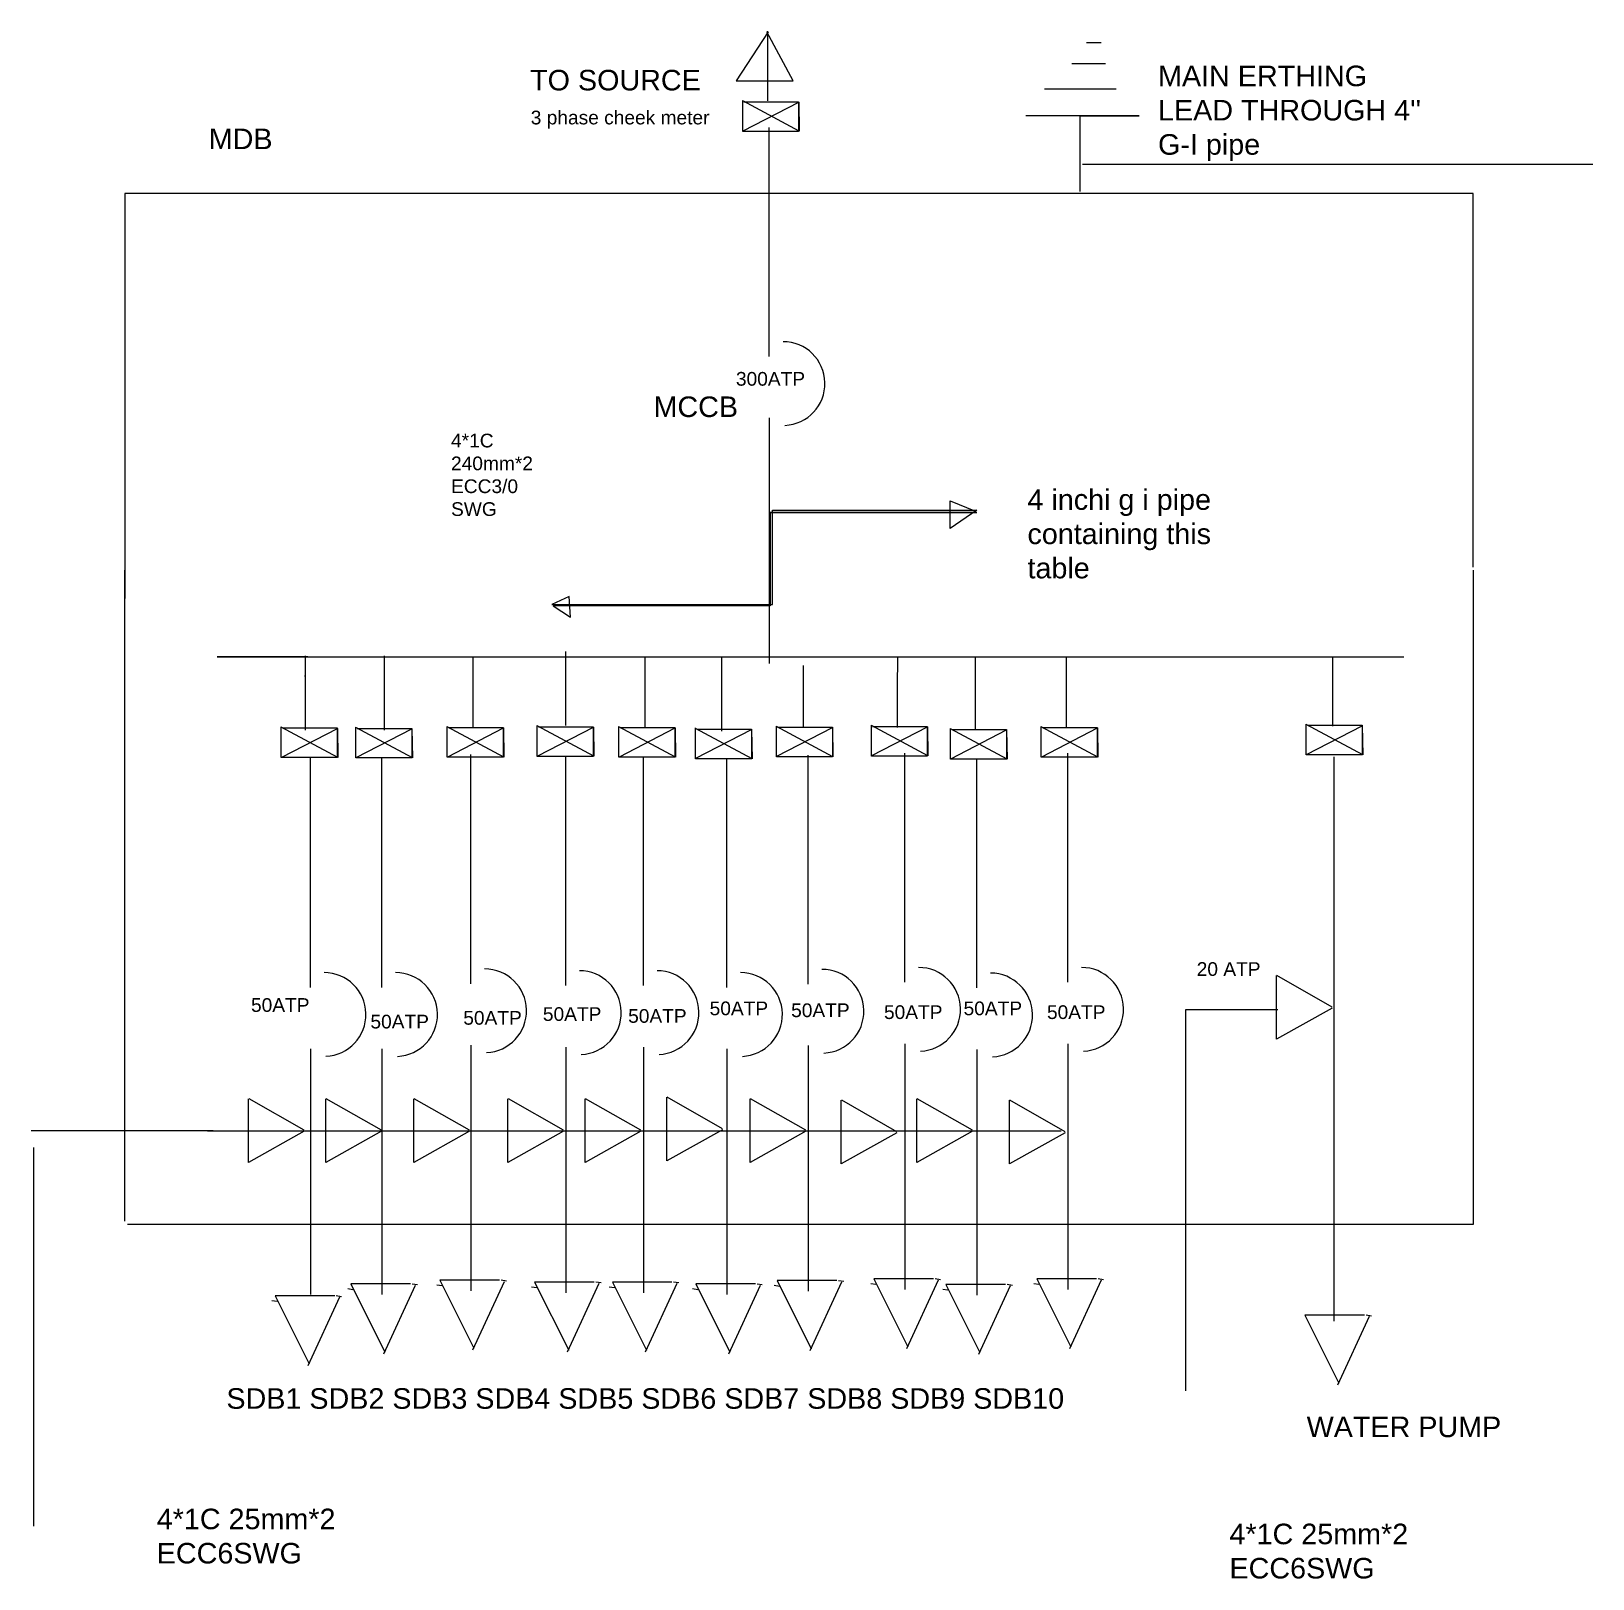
# Model space of a CAD drawing. Header units: inches. Extents: x 132 to 1367, y 40 to 664.
# Drawn here: x 964.3 to 1367.1, y 43.6 to 442.7 of the extents above; entities that cross this region are included whole.
import ezdxf

# ---------------------------------------------------------------- set-up
doc = ezdxf.new("R2010")
doc.units = ezdxf.units.IN
doc.header["$MEASUREMENT"] = 0
doc.styles.get("Standard").update_dxf_attribs({"font": 'arial.ttf'})

msp = doc.modelspace()

# ---------------------------------------------------------------- linework, layer by layer
for p, q in [((1154.36, 442.54), (1146.18, 429.94)), ((1160.84, 429.94), (1154.02, 442.54)), ((1154.34, 437.07), (1154.34, 442.74)), ((1236.54, 439.81), (1240.33, 439.81)), ((1154.34, 424.74), (1154.34, 437.19)), ((1232.75, 434.4), (1241.41, 434.4)), ((1146.18, 429.94), (1160.84, 429.94)), ((1225.71, 427.9), (1244.12, 427.9)), ((1147.83, 416.9), (1147.83, 424.84)), ((1162.4, 416.92), (1147.84, 424.75)), ((1147.94, 417.02), (1162.29, 424.45)), ((1148.13, 424.55), (1162.26, 424.55)), ((1162.26, 424.55), (1162.26, 416.9)), ((1162.29, 424.45), (1162.4, 416.92)), ((1250.08, 420.87), (1220.83, 420.87)), ((1234.91, 401.38), (1234.91, 420.87)), ((1234.91, 420.87), (1250.08, 420.87)), ((1162.26, 416.9), (1147.83, 416.9)), ((1154.69, 358.84), (1154.69, 417.93)), ((1235.46, 408.42), (1367.08, 408.42)), ((1336.21, 400.84), (988.45, 400.84)), ((988.45, 400.84), (988.45, 296.39)), ((1336.21, 304.51), (1336.21, 400.84)), ((1154.69, 343), (1154.69, 279.62)), ((1154.59, 318.63), (1208.18, 318.63)), ((1208.18, 318.63), (1154.89, 318.63)), ((1154.89, 318.63), (1154.89, 294.54)), ((1155.49, 294.84), (1155.49, 319.23)), ((1155.49, 319.23), (1208.18, 319.23)), ((1201.33, 314.47), (1201.33, 321.61)), ((1201.33, 321.61), (1207.88, 318.93)), ((1208.18, 319.23), (1201.33, 314.47)), ((988.36, 303.73), (988.36, 135.77)), ((1336.3, 134.99), (1336.3, 303.73)), ((1103.09, 296.92), (1098.63, 294.84)), ((1098.63, 294.84), (1155.49, 294.84)), ((1154.89, 294.54), (1098.92, 294.54)), ((1098.92, 294.54), (1103.39, 291.57)), ((1103.39, 291.57), (1103.09, 296.92)), ((1102.22, 263.62), (1102.22, 282.78)), ((1035.67, 281.38), (1012.32, 281.38)), ((1012.32, 281.38), (1318.34, 281.38)), ((1035.09, 262.46), (1035.09, 281.62)), ((1055.43, 262.46), (1055.43, 281.62)), ((1078.28, 263.19), (1078.28, 281.33)), ((1122.64, 280.38), (1122.64, 281.34)), ((1122.64, 281.34), (1142.44, 281.34)), ((1122.69, 263.19), (1122.69, 280.35)), ((1142.44, 281.34), (1142.61, 281.34)), ((1142.46, 278.92), (1142.46, 281.36)), ((1142.46, 262.22), (1142.46, 279.06)), ((1163.49, 263.16), (1163.49, 279.12)), ((1187.83, 277.37), (1187.83, 281.36)), ((1207.9, 276.04), (1207.9, 281.4)), ((1231.36, 275.65), (1231.36, 281.32)), ((1300.03, 271.32), (1300.03, 281.36)), ((1035.09, 276.39), (1034.8, 276.39)), ((1187.77, 263.16), (1187.77, 277.36)), ((1207.89, 262.52), (1207.89, 276.09)), ((1231.36, 263.32), (1231.36, 275.77)), ((1300.04, 263.47), (1300.04, 271.52)), ((1028.82, 255.37), (1028.82, 263.31)), ((1043.38, 255.39), (1028.82, 263.23)), ((1028.92, 255.49), (1043.28, 262.92)), ((1029.11, 263.02), (1043.24, 263.02)), ((1043.24, 263.02), (1043.24, 255.37)), ((1043.28, 262.92), (1043.38, 255.39)), ((1048.06, 255.27), (1048.06, 263.21)), ((1062.62, 255.29), (1048.06, 263.12)), ((1048.17, 255.39), (1062.52, 262.82)), ((1048.36, 262.92), (1062.49, 262.92)), ((1062.49, 262.92), (1062.49, 255.27)), ((1062.52, 262.82), (1062.62, 255.29)), ((1071.63, 255.48), (1071.63, 263.42)), ((1086.19, 255.5), (1071.63, 263.33)), ((1071.74, 255.6), (1086.09, 263.02)), ((1071.93, 263.12), (1086.06, 263.12)), ((1086.06, 263.12), (1086.06, 255.48)), ((1086.09, 263.02), (1086.19, 255.5)), ((1094.85, 255.68), (1094.85, 263.62)), ((1109.41, 255.7), (1094.85, 263.53)), ((1094.95, 255.8), (1109.31, 263.23)), ((1095.14, 263.33), (1109.27, 263.33)), ((1109.27, 263.33), (1109.27, 255.68)), ((1109.31, 263.23), (1109.41, 255.7)), ((1115.92, 255.48), (1115.92, 263.42)), ((1130.48, 255.5), (1115.92, 263.33)), ((1116.03, 255.6), (1130.38, 263.02)), ((1116.22, 263.12), (1130.35, 263.12)), ((1130.35, 263.12), (1130.35, 255.48)), ((1130.38, 263.02), (1130.48, 255.5)), ((1135.67, 255.07), (1135.67, 263.01)), ((1150.24, 255.09), (1135.68, 262.92)), ((1135.78, 255.19), (1150.13, 262.62)), ((1135.97, 262.72), (1150.1, 262.72)), ((1150.1, 262.72), (1150.1, 255.07)), ((1150.13, 262.62), (1150.24, 255.09)), ((1156.55, 255.58), (1156.55, 263.52)), ((1171.11, 255.6), (1156.55, 263.43)), ((1156.65, 255.7), (1171.01, 263.13)), ((1156.84, 263.22), (1170.97, 263.22)), ((1170.97, 263.22), (1170.97, 255.58)), ((1171.01, 263.13), (1171.11, 255.6)), ((1181.01, 255.78), (1181.01, 263.72)), ((1195.57, 255.8), (1181.01, 263.64)), ((1181.11, 255.9), (1195.47, 263.33)), ((1181.3, 263.43), (1195.43, 263.43)), ((1195.43, 263.43), (1195.43, 255.78)), ((1195.47, 263.33), (1195.57, 255.8)), ((1201.43, 254.97), (1201.43, 262.91)), ((1216, 254.99), (1201.44, 262.82)), ((1201.54, 255.09), (1215.89, 262.52)), ((1201.73, 262.62), (1215.86, 262.62)), ((1215.86, 262.62), (1215.86, 254.97)), ((1215.89, 262.52), (1216, 254.99)), ((1224.85, 255.48), (1224.85, 263.42)), ((1239.41, 255.5), (1224.85, 263.33)), ((1224.96, 255.6), (1239.31, 263.03)), ((1225.15, 263.13), (1239.28, 263.13)), ((1239.28, 263.13), (1239.28, 255.48)), ((1239.31, 263.03), (1239.41, 255.5)), ((1293.18, 256.05), (1293.18, 264)), ((1307.74, 256.08), (1293.18, 263.91)), ((1293.28, 256.18), (1307.64, 263.6)), ((1293.47, 263.7), (1307.6, 263.7)), ((1307.6, 263.7), (1307.6, 256.05)), ((1307.64, 263.6), (1307.74, 256.08)), ((1043.24, 255.37), (1028.82, 255.37)), ((1036.31, 196.1), (1036.31, 255.19)), ((1062.49, 255.27), (1048.06, 255.27)), ((1054.75, 196.08), (1054.75, 255.17)), ((1086.06, 255.48), (1071.63, 255.48)), ((1077.73, 197.05), (1077.73, 256.15)), ((1109.27, 255.68), (1094.85, 255.68)), ((1102.17, 196.57), (1102.17, 255.66)), ((1130.35, 255.48), (1115.92, 255.48)), ((1122.21, 196.57), (1122.21, 255.66)), ((1150.1, 255.07), (1135.67, 255.07)), ((1143.72, 196.08), (1143.72, 255.17)), ((1170.97, 255.58), (1156.55, 255.58)), ((1164.74, 196.93), (1164.74, 256.02)), ((1195.43, 255.78), (1181.01, 255.78)), ((1189.67, 197.42), (1189.67, 256.51)), ((1215.86, 254.97), (1201.43, 254.97)), ((1208.24, 195.95), (1208.24, 255.05)), ((1239.28, 255.48), (1224.85, 255.48)), ((1231.7, 197.42), (1231.7, 256.51)), ((1307.6, 256.05), (1293.18, 256.05)), ((1300.27, 255.57), (1300.27, 110.02)), ((1285.49, 182.72), (1285.49, 199.15)), ((1299.84, 190.99), (1285.6, 199.15)), ((1285.89, 190.28), (1262.01, 190.28)), ((1262.01, 190.28), (1262.01, 92.05)), ((1299.84, 190.77), (1285.49, 182.72)), ((1189.67, 181.58), (1189.67, 118.2)), ((1231.7, 181.58), (1231.7, 118.2)), ((1036.31, 180.25), (1036.31, 116.88)), ((1054.75, 180.23), (1054.75, 116.86)), ((1077.73, 181.21), (1077.73, 117.84)), ((1102.17, 180.72), (1102.17, 117.35)), ((1122.21, 180.72), (1122.21, 117.35)), ((1143.72, 180.23), (1143.72, 116.86)), ((1164.74, 181.09), (1164.74, 117.71)), ((1208.24, 180.11), (1208.24, 116.74)), ((1020.4, 150.96), (1020.4, 167.39)), ((1034.75, 159.23), (1020.51, 167.39)), ((1040.3, 150.96), (1040.3, 167.39)), ((1054.65, 159.23), (1040.41, 167.39)), ((1062.99, 150.96), (1062.99, 167.39)), ((1077.34, 159.23), (1063.1, 167.39)), ((1087.27, 150.96), (1087.27, 167.39)), ((1101.62, 159.23), (1087.38, 167.39)), ((1107.17, 150.96), (1107.17, 167.39)), ((1121.52, 159.23), (1107.28, 167.39)), ((1128.27, 151.36), (1128.27, 167.78)), ((1142.61, 159.63), (1128.38, 167.78)), ((1149.76, 150.96), (1149.76, 167.39)), ((1164.11, 159.23), (1149.87, 167.39)), ((1173.25, 150.56), (1173.25, 166.99)), ((1187.59, 158.83), (1173.36, 166.99)), ((1192.75, 150.96), (1192.75, 167.39)), ((1207.1, 159.23), (1192.86, 167.39)), ((1216.63, 150.56), (1216.63, 166.99)), ((1230.98, 158.83), (1216.74, 166.99)), ((1011.25, 159.13), (964.32, 159.13)), ((1009.77, 159.08), (1229.95, 159.08)), ((1034.75, 159.01), (1020.4, 150.96)), ((1054.65, 159.01), (1040.3, 150.96)), ((1077.34, 159.01), (1062.99, 150.96)), ((1101.62, 159.01), (1087.27, 150.96)), ((1121.52, 159.01), (1107.17, 150.96)), ((1142.61, 159.4), (1128.27, 151.36)), ((1164.11, 159.01), (1149.76, 150.96)), ((1187.59, 158.61), (1173.25, 150.56)), ((1207.1, 159.01), (1192.75, 150.96)), ((1230.98, 158.61), (1216.63, 150.56)), ((964.89, 154.82), (964.89, 57.14)), ((989.14, 134.99), (1336.3, 134.99)), ((1197.05, 120.96), (1181.66, 120.96)), ((1181.66, 120.96), (1190.46, 103.39)), ((1197.48, 121), (1198.84, 120.79)), ((1239.09, 120.96), (1223.7, 120.96)), ((1223.7, 120.96), (1232.49, 103.39)), ((1239.52, 121), (1240.87, 120.79)), ((1045.94, 118.4), (1047.3, 118.2)), ((1062.14, 119.62), (1046.75, 119.62)), ((1046.75, 119.62), (1055.54, 102.05)), ((1055.27, 101.62), (1063.43, 119.29)), ((1062.57, 119.66), (1063.92, 119.45)), ((1068.91, 119.38), (1070.27, 119.17)), ((1085.11, 120.59), (1069.73, 120.59)), ((1069.73, 120.59), (1078.52, 103.02)), ((1078.24, 102.6), (1086.4, 120.27)), ((1085.54, 120.63), (1086.9, 120.42)), ((1093.36, 118.89), (1094.71, 118.68)), ((1109.55, 120.1), (1094.17, 120.1)), ((1094.17, 120.1), (1102.96, 102.53)), ((1102.68, 102.11), (1110.84, 119.78)), ((1109.98, 120.14), (1111.34, 119.94)), ((1113.4, 118.89), (1114.75, 118.68)), ((1129.59, 120.1), (1114.21, 120.1)), ((1114.21, 120.1), (1123, 102.53)), ((1122.72, 102.11), (1130.89, 119.78)), ((1130.02, 120.14), (1131.38, 119.94)), ((1134.9, 118.4), (1136.26, 118.2)), ((1151.1, 119.62), (1135.72, 119.62)), ((1135.72, 119.62), (1144.51, 102.05)), ((1144.23, 101.62), (1152.39, 119.29)), ((1151.53, 119.66), (1152.89, 119.45)), ((1155.92, 119.26), (1157.28, 119.05)), ((1172.12, 120.47), (1156.73, 120.47)), ((1156.73, 120.47), (1165.53, 102.9)), ((1165.25, 102.48), (1173.41, 120.15)), ((1172.55, 120.51), (1173.91, 120.3)), ((1180.85, 119.75), (1182.21, 119.54)), ((1190.18, 102.97), (1198.34, 120.64)), ((1199.43, 118.28), (1200.78, 118.07)), ((1215.62, 119.49), (1200.24, 119.49)), ((1200.24, 119.49), (1209.03, 101.92)), ((1208.75, 101.5), (1216.92, 119.17)), ((1216.05, 119.53), (1217.41, 119.33)), ((1222.89, 119.75), (1224.25, 119.54)), ((1232.22, 102.97), (1240.38, 120.64)), ((1026.39, 115.35), (1027.75, 115.14)), ((1042.59, 116.56), (1027.2, 116.56)), ((1027.2, 116.56), (1035.99, 98.99)), ((1035.71, 98.57), (1043.88, 116.24)), ((1043.01, 116.6), (1044.37, 116.39)), ((1308.22, 111.59), (1292.83, 111.59)), ((1292.83, 111.59), (1301.62, 94.02)), ((1301.35, 93.6), (1309.51, 111.27)), ((1308.65, 111.63), (1310, 111.42))]:
    msp.add_line(p, q)
for centre in [(1158.23, 351.86), (1039.85, 189.12), (1058.3, 189.1), (1081.27, 190.07), (1105.71, 189.59), (1125.75, 189.59), (1147.26, 189.1), (1168.28, 189.95), (1193.21, 190.44), (1211.78, 188.98), (1235.25, 190.44)]:
    msp.add_arc(centre, 10.8, 272.6048, 90)

# ---------------------------------------------------------------- texts
at = {"attachment_point": 1}
for s, insert, char_height, width in [('TO SOURCE ', (1092.99, 432.77), 5.302, 48.7516), ("MAIN ERTHING LEAD THROUGH 4'' G-I pipe", (1254.96, 433.86), 5.3015, 74.2107), ('3 phase cheek meter', (1093.16, 422.24), 3.5343, 56.3196), ('MDB', (1010.11, 417.62), 5.302, 57.9602), ('300ATP', (1146.08, 354.84), 3.534, 20.0423), ('MCCB', (1124.82, 348.52), 5.302, 25.812), ('4*1C\\P240mm*2\\PECC3/0\\PSWG', (1072.6, 338.92), 3.534, 52.8246), ('4 inchi g i pipe containing this table ', (1221.28, 324.58), 5.3015, 49.7153), ('20 ATP', (1264.93, 202.6), 3.534, 19.5523), ('50ATP', (1021.01, 193.32), 3.534, 17.5971), ('50ATP', (1075.76, 190.01), 3.534, 17.5971), ('50ATP', (1096.29, 190.99), 3.534, 17.5971), ('50ATP', (1118.28, 190.5), 3.534, 17.5971), ('50ATP', (1139.3, 192.46), 3.534, 17.5971), ('50ATP', (1160.32, 191.97), 3.534, 17.5971), ('50ATP', (1184.27, 191.48), 3.534, 17.5971), ('50ATP', (1204.8, 192.46), 3.534, 17.5971), ('50ATP', (1226.31, 191.48), 3.534, 17.5971), ('50ATP', (1051.81, 189.04), 3.534, 17.5971), ('SDB1 SDB2 SDB3 SDB4 SDB5 SDB6 SDB7 SDB8 SDB9 SDB10', (1014.66, 92.71), 5.3015, 259.0682), ('WATER PUMP', (1293.29, 85.39), 5.302, 60.6122), ('4*1C 25mm*2\\PECC6SWG', (996.7, 61.64), 5.3015, 60.1234), ('4*1C 25mm*2\\PECC6SWG', (1273.38, 57.77), 5.3015, 60.1234)]:
    msp.add_mtext(s, dxfattribs=dict(at, insert=insert, char_height=char_height, width=width))

doc.saveas('drawing.dxf')
